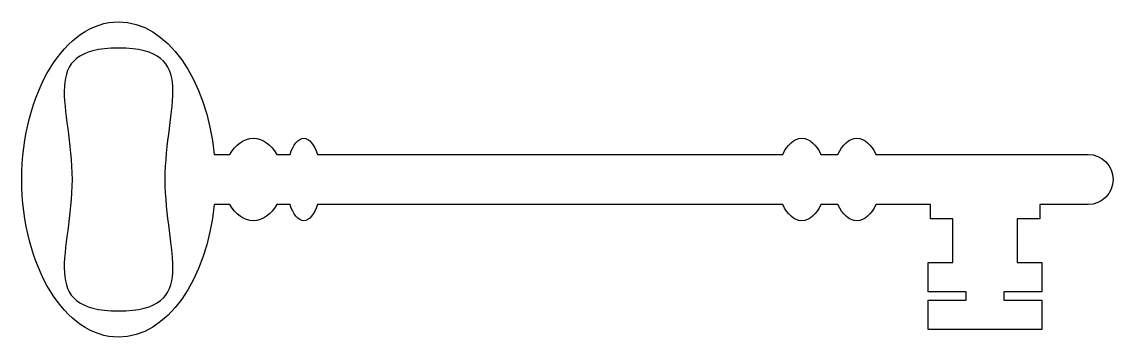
# Model space of a CAD drawing. Header units: centimetres. Extents: x -9.7 to 9.7, y -2.8 to 2.8.
import ezdxf

# ---------------------------------------------------------------- set-up
doc = ezdxf.new("R2010")
doc.units = ezdxf.units.CM
doc.header["$MEASUREMENT"] = 0
doc.layers.add('Camada 1', color=7, linetype='Continuous')

msp = doc.modelspace()

# ---------------------------------------------------------------- linework, layer by layer
at = {"layer": 'Camada 1'}
for points, knots in [([(9.21012, 0.44393), (9.21012, 0.44393), (5.45436, 0.44393), (5.45436, 0.44393), (5.45436, 0.44393), (5.37715, 0.61713), (5.25598, 0.7292), (5.11948, 0.7292), (5.11948, 0.7292), (4.98285, 0.7292), (4.86178, 0.61712), (4.78439, 0.44393), (4.78439, 0.44393), (4.78439, 0.44393), (4.48082, 0.44393), (4.48082, 0.44393), (4.48082, 0.44393), (4.40361, 0.61713), (4.28244, 0.7292), (4.14591, 0.7292), (4.14591, 0.7292), (4.00936, 0.7292), (3.88834, 0.61712), (3.81089, 0.44393), (3.81089, 0.44393), (3.81089, 0.44393), (-4.42312, 0.44393), (-4.42312, 0.44393), (-4.42312, 0.44393), (-4.47919, 0.61713), (-4.567, 0.7292), (-4.66609, 0.7292), (-4.66609, 0.7292), (-4.76512, 0.7292), (-4.85297, 0.61712), (-4.90908, 0.44393), (-4.90908, 0.44393), (-4.90908, 0.44393), (-5.14342, 0.44393), (-5.14342, 0.44393), (-5.14342, 0.44393), (-5.23904, 0.61713), (-5.3889, 0.7292), (-5.55778, 0.7292), (-5.55778, 0.7292), (-5.72674, 0.7292), (-5.87658, 0.61712), (-5.9722, 0.44393), (-5.9722, 0.44393), (-5.9722, 0.44393), (-6.25163, 0.44393), (-6.25163, 0.44393), (-6.25163, 0.44393), (-6.38215, 1.77375), (-7.08909, 2.78997), (-7.94192, 2.78997), (-7.94192, 2.78997), (-8.88743, 2.78997), (-9.65391, 1.54084), (-9.65391, 0.00004), (-9.65391, 0.00004), (-9.65391, -1.54081), (-8.88744, -2.78994), (-7.94192, -2.78994), (-7.94192, -2.78994), (-7.08911, -2.78994), (-6.38215, -1.77365), (-6.2516, -0.44375), (-6.2516, -0.44375), (-6.2516, -0.44375), (-5.97218, -0.44375), (-5.97218, -0.44375), (-5.97218, -0.44375), (-5.87656, -0.61708), (-5.72675, -0.72916), (-5.55776, -0.72916), (-5.55776, -0.72916), (-5.38888, -0.72916), (-5.23902, -0.61708), (-5.1434, -0.44375), (-5.1434, -0.44375), (-5.1434, -0.44375), (-4.90905, -0.44375), (-4.90905, -0.44375), (-4.90905, -0.44375), (-4.85293, -0.61708), (-4.76512, -0.72916), (-4.66606, -0.72916), (-4.66606, -0.72916), (-4.567, -0.72916), (-4.47918, -0.61708), (-4.42309, -0.44375), (-4.42309, -0.44375), (-4.42309, -0.44375), (3.8109, -0.44375), (3.8109, -0.44375), (3.8109, -0.44375), (3.88834, -0.61708), (4.00936, -0.72916), (4.14592, -0.72916), (4.14592, -0.72916), (4.28245, -0.72916), (4.40362, -0.61708), (4.48083, -0.44375), (4.48083, -0.44375), (4.48083, -0.44375), (4.78438, -0.44375), (4.78438, -0.44375), (4.78438, -0.44375), (4.86177, -0.61708), (4.98284, -0.72916), (5.11947, -0.72916), (5.11947, -0.72916), (5.25597, -0.72916), (5.37715, -0.61708), (5.45435, -0.44375), (5.45435, -0.44375), (5.45435, -0.44375), (6.42011, -0.44375), (6.42011, -0.44375), (6.42011, -0.44375), (6.42011, -0.44375), (6.42011, -0.69738), (6.42011, -0.69738), (6.42011, -0.69738), (6.42011, -0.69738), (6.81641, -0.69738), (6.81641, -0.69738), (6.81641, -0.69738), (6.81641, -0.69738), (6.81641, -1.46629), (6.81641, -1.46629), (6.81641, -1.46629), (6.81641, -1.46629), (6.38048, -1.46628), (6.38048, -1.46628), (6.38048, -1.46628), (6.38048, -1.46628), (6.38048, -1.98939), (6.38048, -1.98939), (6.38048, -1.98939), (6.38048, -1.98939), (7.05414, -1.98939), (7.05414, -1.98939), (7.05414, -1.98939), (7.05414, -1.98939), (7.05414, -2.13216), (7.05414, -2.13216), (7.05414, -2.13216), (7.05414, -2.13216), (6.38048, -2.13216), (6.38048, -2.13216), (6.38048, -2.13216), (6.38048, -2.13216), (6.38048, -2.65527), (6.38048, -2.65527), (6.38048, -2.65527), (6.38048, -2.65527), (8.39359, -2.65527), (8.39359, -2.65527), (8.39359, -2.65527), (8.39359, -2.65527), (8.39359, -2.13216), (8.39359, -2.13216), (8.39359, -2.13216), (8.39359, -2.13216), (7.71988, -2.13216), (7.71988, -2.13216), (7.71988, -2.13216), (7.71988, -2.13216), (7.71988, -1.98939), (7.71988, -1.98939), (7.71988, -1.98939), (7.71988, -1.98939), (8.39359, -1.98939), (8.39359, -1.98939), (8.39359, -1.98939), (8.39359, -1.98939), (8.39359, -1.46628), (8.39359, -1.46628), (8.39359, -1.46628), (8.39359, -1.46628), (7.95769, -1.46628), (7.95769, -1.46628), (7.95769, -1.46628), (7.95769, -1.46628), (7.95769, -0.69737), (7.95769, -0.69737), (7.95769, -0.69737), (7.95769, -0.69737), (8.35401, -0.69738), (8.35401, -0.69738), (8.35401, -0.69738), (8.35401, -0.69738), (8.35401, -0.44375), (8.35401, -0.44375), (8.35401, -0.44375), (8.35401, -0.44375), (9.21009, -0.44375), (9.21009, -0.44375), (9.21009, -0.44375), (9.45525, -0.44375), (9.65388, -0.2451), (9.65388, 0.00004), (9.65388, 0.00004), (9.6539, 0.24512), (9.45526, 0.44393), (9.21012, 0.44393)], [0, 0, 0, 0, 0.01886792, 0.01886792, 0.01886792, 0.01886792, 0.03773585, 0.03773585, 0.03773585, 0.03773585, 0.05660377, 0.05660377, 0.05660377, 0.05660377, 0.0754717, 0.0754717, 0.0754717, 0.0754717, 0.09433962, 0.09433962, 0.09433962, 0.09433962, 0.11320755, 0.11320755, 0.11320755, 0.11320755, 0.13207547, 0.13207547, 0.13207547, 0.13207547, 0.1509434, 0.1509434, 0.1509434, 0.1509434, 0.16981132, 0.16981132, 0.16981132, 0.16981132, 0.18867925, 0.18867925, 0.18867925, 0.18867925, 0.20754717, 0.20754717, 0.20754717, 0.20754717, 0.22641509, 0.22641509, 0.22641509, 0.22641509, 0.24528302, 0.24528302, 0.24528302, 0.24528302, 0.26415094, 0.26415094, 0.26415094, 0.26415094, 0.28301887, 0.28301887, 0.28301887, 0.28301887, 0.30188679, 0.30188679, 0.30188679, 0.30188679, 0.32075472, 0.32075472, 0.32075472, 0.32075472, 0.33962264, 0.33962264, 0.33962264, 0.33962264, 0.35849057, 0.35849057, 0.35849057, 0.35849057, 0.37735849, 0.37735849, 0.37735849, 0.37735849, 0.39622642, 0.39622642, 0.39622642, 0.39622642, 0.41509434, 0.41509434, 0.41509434, 0.41509434, 0.43396226, 0.43396226, 0.43396226, 0.43396226, 0.45283019, 0.45283019, 0.45283019, 0.45283019, 0.47169811, 0.47169811, 0.47169811, 0.47169811, 0.49056604, 0.49056604, 0.49056604, 0.49056604, 0.50943396, 0.50943396, 0.50943396, 0.50943396, 0.52830189, 0.52830189, 0.52830189, 0.52830189, 0.54716981, 0.54716981, 0.54716981, 0.54716981, 0.56603774, 0.56603774, 0.56603774, 0.56603774, 0.58490566, 0.58490566, 0.58490566, 0.58490566, 0.60377358, 0.60377358, 0.60377358, 0.60377358, 0.62264151, 0.62264151, 0.62264151, 0.62264151, 0.64150943, 0.64150943, 0.64150943, 0.64150943, 0.66037736, 0.66037736, 0.66037736, 0.66037736, 0.67924528, 0.67924528, 0.67924528, 0.67924528, 0.69811321, 0.69811321, 0.69811321, 0.69811321, 0.71698113, 0.71698113, 0.71698113, 0.71698113, 0.73584906, 0.73584906, 0.73584906, 0.73584906, 0.75471698, 0.75471698, 0.75471698, 0.75471698, 0.77358491, 0.77358491, 0.77358491, 0.77358491, 0.79245283, 0.79245283, 0.79245283, 0.79245283, 0.81132075, 0.81132075, 0.81132075, 0.81132075, 0.83018868, 0.83018868, 0.83018868, 0.83018868, 0.8490566, 0.8490566, 0.8490566, 0.8490566, 0.86792453, 0.86792453, 0.86792453, 0.86792453, 0.88679245, 0.88679245, 0.88679245, 0.88679245, 0.90566038, 0.90566038, 0.90566038, 0.90566038, 0.9245283, 0.9245283, 0.9245283, 0.9245283, 0.94339623, 0.94339623, 0.94339623, 0.94339623, 0.96226415, 0.96226415, 0.96226415, 0.96226415, 1, 1, 1, 1]), ([(-7.94192, -2.32499), (-9.40025, -2.32499), (-8.7662, -1.28407), (-8.7662, 0.00004), (-8.7662, 0.00004), (-8.7662, 1.28406), (-9.40025, 2.32499), (-7.94192, 2.32499), (-7.94192, 2.32499), (-6.48348, 2.32499), (-7.11756, 1.28407), (-7.11756, 0.00004), (-7.11756, 0.00004), (-7.11756, -1.28406), (-6.48348, -2.32499), (-7.94192, -2.32499)], [0, 0, 0, 0, 0.2, 0.2, 0.2, 0.2, 0.4, 0.4, 0.4, 0.4, 0.6, 0.6, 0.6, 0.6, 1, 1, 1, 1])]:
    msp.add_open_spline(points, degree=3, knots=knots, dxfattribs=at)

doc.saveas('drawing.dxf')
